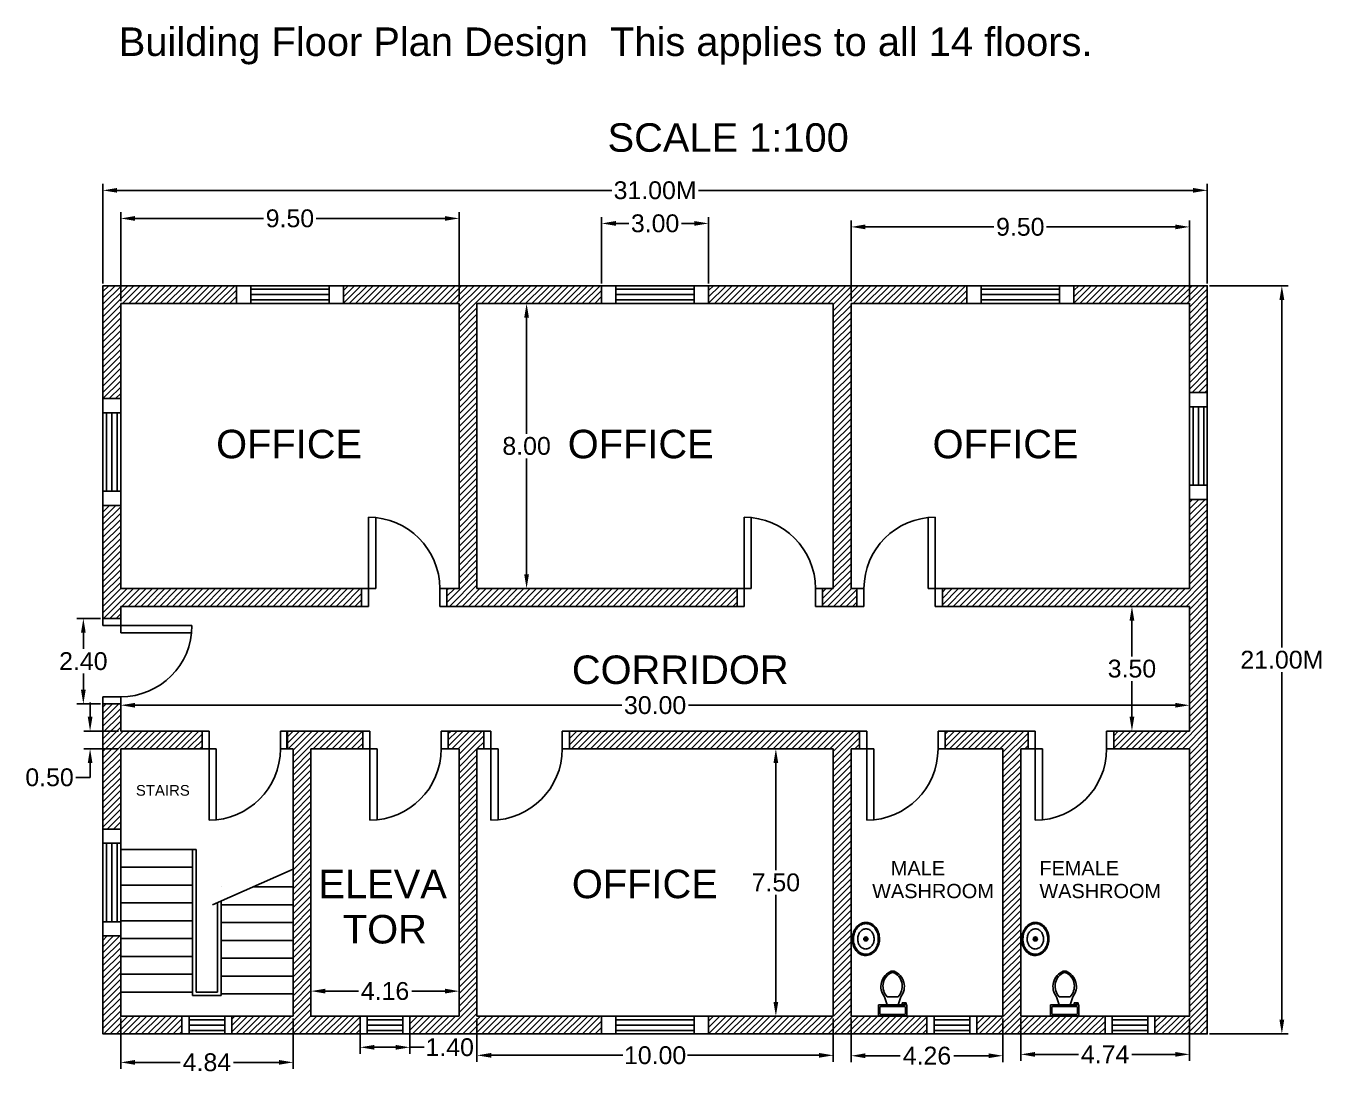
# Model space of a CAD drawing. Header units: inches. Extents: x 7.2 to 91, y 10.7 to 72.7.
# Drawn here: x 7.17 to 43.55, y 43.27 to 72.68 of the extents above; entities that cross this region are included whole.
import ezdxf

# ---------------------------------------------------------------- set-up
doc = ezdxf.new("R2010")
doc.units = ezdxf.units.IN
doc.header["$MEASUREMENT"] = 0
for name, color, linetype in [('BLOCK', 2, 'Continuous'), ('DIMENSIONS', 1, 'Continuous'), ('DOORS', 4, 'Continuous'), ('HATCH', 3, 'Continuous'), ('STAIRCASE', 5, 'Continuous'), ('TEXT', 7, 'Continuous'), ('WINDOWS', 6, 'Continuous')]:
    doc.layers.add(name, color=color, linetype=linetype)
doc.styles.get("Standard").update_dxf_attribs({"font": 'arial.ttf'})
doc.dimstyles.new('floorplan', dxfattribs={"dimtxt": 0.5, "dimasz": 0.4, "dimexe": 0.18, "dimexo": 0.0625, "dimgap": 0.09, "dimtad": 0, "dimtih": 1, "dimtoh": 1, "dimzin": 0, "dimdsep": 46, "dimtxsty": 'Standard', "dimcen": 0.09, "dimadec": 0, "dimazin": 0, "dimtfac": 1, "dimtofl": 0, "dimtmove": 0, "dimatfit": 3, "dimfxl": 1, "dimtolj": 1, "dimtzin": 0, "dimarcsym": 0})
pattern_1 = [(45, (5.00341, 43.04565), (-0.08838835, 0.08838835), [])]

# ---------------------------------------------------------------- blocks, each defined once
blk = doc.blocks.new('door')
at = {"layer": 'DOORS'}
for p, q in [((0.2, 0.5), (0.2, 2.5)), ((0.4, 2.49), (0.4, 0.5)), ((0, 0), (0, 0.5)), ((0, 0.5), (0.2, 0.5)), ((0.2, 0.5), (0.2, 0)), ((0.2, 0.5), (0.4, 0.5)), ((2.2, 0.5), (2.2, 0)), ((2.4, 0.5), (2.2, 0.5)), ((2.4, 0), (2.4, 0.5)), ((0.2, 0), (0, 0)), ((2.2, 0), (2.4, 0))]:
    blk.add_line(p, q, dxfattribs=at)
blk.add_arc((0.2, 0.5), 2, 0, 90, dxfattribs=at)
blk = doc.blocks.new('window2')
at = {"layer": 'WINDOWS'}
for p, q in [((0, 0.5), (0, 0)), ((0.2, 0.5), (0, 0.5)), ((0.2, 0), (0.2, 0.5)), ((0.2, 0.5), (1.2, 0.5)), ((0.2, 0.4), (1.2, 0.4)), ((1.2, 0), (1.2, 0.5)), ((1.2, 0.5), (1.4, 0.5)), ((1.4, 0.5), (1.4, 0)), ((0, 0), (0.2, 0)), ((0.2, 0.25), (1.2, 0.25)), ((0.2, 0.1), (1.2, 0.1)), ((0.2, 0), (1.2, 0)), ((1.4, 0), (1.2, 0))]:
    blk.add_line(p, q, dxfattribs=at)
blk = doc.blocks.new('window1')
at = {"layer": 'WINDOWS'}
for p, q in [((0, 0.5), (0, 0)), ((0.4, 0.5), (0, 0.5)), ((0.4, 0), (0.4, 0.5)), ((0.4, 0.5), (2.6, 0.5)), ((0.4, 0.4), (2.6, 0.4)), ((2.6, 0.5), (2.6, 0)), ((2.6, 0.5), (3, 0.5)), ((3, 0.5), (3, 0)), ((0, 0), (0.4, 0)), ((0.4, 0.25), (2.6, 0.25)), ((0.4, 0.25), (0.4, 0.25)), ((2.6, 0.1), (0.4, 0.1)), ((2.6, 0), (0.4, 0)), ((3, 0), (2.6, 0))]:
    blk.add_line(p, q, dxfattribs=at)
blk = doc.blocks.new('Toilet - top')
for p, q in [((-10, -8.5), (-8, -8.5)), ((-10, -9.5), (-10, -8.5)), ((-7, -9.5), (-10, -9.5)), ((-8, -8.5), (-8, -8)), ((-7, -8), (-7, -9.5)), ((-4, -8), (-6, -14)), ((4, -8), (6, -14)), ((9.5, -6), (9.5, -2)), ((4, -14), (-4, -14))]:
    blk.add_line(p, q)
blk.add_lwpolyline([(10.5, -8), (10.5, 0), (-10.5, 0), (-10.5, -8)], close=True)
for points in [[(-9.5, -2), (-9.5, -6)], [(8.5, -1), (-8.5, -1)], [(-8.5, -7), (8.5, -7)]]:
    blk.add_lwpolyline(points)
for centre, radius, start, end in [((-8.62, -1.88), 0.884, 81.8699, 188.1301), ((-8.62, -6.12), 0.884, 171.8699, 278.1301), ((8.62, -1.88), 0.884, 351.8699, 98.1301), ((8.62, -6.12), 0.884, 261.8699, 8.1301), ((3.52, -21.58), 12.17, 141.46911, 247.97143), ((4.2, -21.82), 11.33, 136.36773, 238.94682), ((-3.52, -21.58), 12.17, 292.02843, 38.53071), ((-4.2, -21.82), 11.33, 301.05301, 43.63209), ((0, -27.88), 4, 245.73182, 294.26817), ((0, -29), 4, 254.86053, 285.13947)]:
    blk.add_arc(centre, radius, start, end)
blk = doc.blocks.new('Sink - Oval top')
for p, q in [((-1, 0), (1, 0)), ((0, 1), (0, -1))]:
    blk.add_line(p, q)
at = {"linetype": 'Continuous'}
for points in [[(-12.23, 0.39, 0.117634), (-11.46, -3.36, 0.104469), (-8.88, -6.8, 0.090016), (-5.08, -9.07, 0.08192), (-0.32, -10.02, 0.08192), (4.49, -9.38, 0.090016), (8.42, -7.36, 0.104469), (11.22, -4.09, 0.117634), (12.23, -0.39, 0.117634), (11.46, 3.36, 0.104469), (8.88, 6.8, 0.090016), (5.08, 9.07, 0.08192), (0.32, 10.02, 0.08192), (-4.49, 9.38, 0.090016), (-8.42, 7.36, 0.104469), (-11.22, 4.09, 0.117634)], [(-11.29, 0.16, 0.118622), (-10.52, -3.25, 0.104678), (-8.07, -6.36, 0.089562), (-4.54, -8.37, 0.081185), (-0.13, -9.15, 0.081185), (4.3, -8.49, 0.089562), (7.89, -6.58, 0.104678), (10.42, -3.55, 0.118622), (11.29, -0.16, 0.118622), (10.52, 3.25, 0.104678), (8.07, 6.36, 0.089562), (4.54, 8.37, 0.081185), (0.13, 9.15, 0.081185), (-4.3, 8.49, 0.089562), (-7.89, 6.58, 0.104678), (-10.42, 3.55, 0.118622)], [(-7.42, 0.08, 0.118283), (-6.91, -2.17, 0.104607), (-5.29, -4.21, 0.089718), (-2.97, -5.53, 0.081436), (-0.07, -6.04, 0.081436), (2.84, -5.59, 0.089718), (5.2, -4.33, 0.104607), (6.86, -2.32, 0.118283), (7.42, -0.08, 0.118283), (6.91, 2.17, 0.104607), (5.29, 4.21, 0.089718), (2.97, 5.53, 0.081436), (0.07, 6.04, 0.081436), (-2.84, 5.59, 0.089718), (-5.2, 4.33, 0.104607), (-6.86, 2.32, 0.118283)]]:
    blk.add_lwpolyline(points, format="xyb", close=True, dxfattribs=at)
for radius in [1.5, 1]:
    blk.add_circle((0, 0), radius)
blk = doc.blocks.new('sink')
at = {"layer": 'BLOCK', "xscale": 0.0254, "yscale": 0.0254, "zscale": 0.0254}
blk.add_blockref('Sink - Oval top', (0.308, -0.012), dxfattribs=at)
blk = doc.blocks.new('*D25')
at = {"layer": 'Defpoints', "color": 0}
for p in [(40.329, 68.067), (9.329, 65.392), (40.329, 65.392)]:
    blk.add_point(p, dxfattribs=at)
at = {"layer": 'DIMENSIONS', "color": 0, "lineweight": -2, "transparency": 16777216}
for p, q in [((9.329, 65.454), (9.329, 68.247)), ((9.729, 68.067), (23.615, 68.067)), ((39.929, 68.067), (26.043, 68.067)), ((40.329, 65.454), (40.329, 68.247))]:
    blk.add_line(p, q, dxfattribs=at)
at = {"layer": 'DIMENSIONS', "color": 0, "transparency": 16777216}
for points in [[(9.729, 68.134), (9.729, 68.001), (9.329, 68.067)], [(39.929, 68.134), (39.929, 68.001), (40.329, 68.067)]]:
    blk.add_solid(points, dxfattribs=at)
at = {"layer": 'DIMENSIONS', "color": 0, "transparency": 16777216, "insert": (24.829, 68.067), "char_height": 0.5, "attachment_point": 5}
blk.add_mtext('\\A1;31.00M', dxfattribs=at)
blk = doc.blocks.new('*D26')
at = {"layer": 'Defpoints', "color": 0}
for p in [(40.329, 65.392), (40.329, 44.392), (42.421, 44.392)]:
    blk.add_point(p, dxfattribs=at)
at = {"layer": 'DIMENSIONS', "color": 0, "lineweight": -2, "transparency": 16777216}
for p, q in [((40.392, 65.392), (42.601, 65.392)), ((42.421, 64.992), (42.421, 55.237)), ((42.421, 44.792), (42.421, 54.546)), ((40.392, 44.392), (42.601, 44.392))]:
    blk.add_line(p, q, dxfattribs=at)
at = {"layer": 'DIMENSIONS', "color": 0, "transparency": 16777216}
for points in [[(42.354, 64.992), (42.488, 64.992), (42.421, 65.392)], [(42.354, 44.792), (42.488, 44.792), (42.421, 44.392)]]:
    blk.add_solid(points, dxfattribs=at)
at = {"layer": 'DIMENSIONS', "color": 0, "transparency": 16777216, "insert": (42.421, 54.892), "char_height": 0.5, "attachment_point": 5}
blk.add_mtext('\\A1;21.00M', dxfattribs=at)
blk = doc.blocks.new('*D27')
at = {"layer": 'Defpoints', "color": 0}
for p in [(19.329, 67.279), (9.829, 64.892), (19.329, 64.892)]:
    blk.add_point(p, dxfattribs=at)
at = {"layer": 'DIMENSIONS', "color": 0, "lineweight": -2, "transparency": 16777216}
for p, q in [((9.829, 64.954), (9.829, 67.459)), ((19.329, 64.954), (19.329, 67.459)), ((10.229, 67.279), (13.841, 67.279)), ((18.929, 67.279), (15.318, 67.279))]:
    blk.add_line(p, q, dxfattribs=at)
at = {"layer": 'DIMENSIONS', "color": 0, "transparency": 16777216}
for points in [[(10.229, 67.345), (10.229, 67.212), (9.829, 67.279)], [(18.929, 67.345), (18.929, 67.212), (19.329, 67.279)]]:
    blk.add_solid(points, dxfattribs=at)
at = {"layer": 'DIMENSIONS', "color": 0, "transparency": 16777216, "insert": (14.579, 67.279), "char_height": 0.5, "attachment_point": 5}
blk.add_mtext('\\A1;9.50', dxfattribs=at)
blk = doc.blocks.new('*D28')
at = {"layer": 'Defpoints', "color": 0}
for p in [(26.329, 67.139), (23.329, 65.392), (26.329, 65.392)]:
    blk.add_point(p, dxfattribs=at)
at = {"layer": 'DIMENSIONS', "color": 0, "lineweight": -2, "transparency": 16777216}
for p, q in [((23.329, 65.454), (23.329, 67.319)), ((26.329, 65.454), (26.329, 67.319)), ((23.729, 67.139), (24.091, 67.139)), ((25.929, 67.139), (25.568, 67.139))]:
    blk.add_line(p, q, dxfattribs=at)
at = {"layer": 'DIMENSIONS', "color": 0, "transparency": 16777216}
for points in [[(23.729, 67.206), (23.729, 67.072), (23.329, 67.139)], [(25.929, 67.206), (25.929, 67.072), (26.329, 67.139)]]:
    blk.add_solid(points, dxfattribs=at)
at = {"layer": 'DIMENSIONS', "color": 0, "transparency": 16777216, "insert": (24.829, 67.139), "char_height": 0.5, "attachment_point": 5}
blk.add_mtext('\\A1;3.00', dxfattribs=at)
blk = doc.blocks.new('*D29')
at = {"layer": 'Defpoints', "color": 0}
for p in [(9.329, 56.052), (8.781, 53.652), (9.329, 53.652)]:
    blk.add_point(p, dxfattribs=at)
at = {"layer": 'DIMENSIONS', "color": 0, "lineweight": -2, "transparency": 16777216}
for p, q in [((9.267, 56.052), (8.601, 56.052)), ((8.781, 55.652), (8.781, 55.197)), ((8.781, 54.052), (8.781, 54.507)), ((9.267, 53.652), (8.601, 53.652))]:
    blk.add_line(p, q, dxfattribs=at)
at = {"layer": 'DIMENSIONS', "color": 0, "transparency": 16777216}
for points in [[(8.714, 55.652), (8.847, 55.652), (8.781, 56.052)], [(8.714, 54.052), (8.847, 54.052), (8.781, 53.652)]]:
    blk.add_solid(points, dxfattribs=at)
at = {"layer": 'DIMENSIONS', "color": 0, "transparency": 16777216, "insert": (8.781, 54.852), "char_height": 0.5, "attachment_point": 5}
blk.add_mtext('\\A1;2.40', dxfattribs=at)
blk = doc.blocks.new('*D30')
at = {"layer": 'Defpoints', "color": 0}
for p in [(39.829, 56.392), (38.213, 52.892), (39.829, 52.892)]:
    blk.add_point(p, dxfattribs=at)
at = {"layer": 'DIMENSIONS', "color": 0, "lineweight": -2, "transparency": 16777216}
for p, q in [((39.767, 56.392), (38.033, 56.392)), ((38.213, 55.992), (38.213, 54.987)), ((38.213, 53.292), (38.213, 54.296)), ((39.767, 52.892), (38.033, 52.892))]:
    blk.add_line(p, q, dxfattribs=at)
at = {"layer": 'DIMENSIONS', "color": 0, "transparency": 16777216}
for points in [[(38.147, 55.992), (38.28, 55.992), (38.213, 56.392)], [(38.147, 53.292), (38.28, 53.292), (38.213, 52.892)]]:
    blk.add_solid(points, dxfattribs=at)
at = {"layer": 'DIMENSIONS', "color": 0, "transparency": 16777216, "insert": (38.213, 54.642), "char_height": 0.5, "attachment_point": 5}
blk.add_mtext('\\A1;3.50', dxfattribs=at)
blk = doc.blocks.new('*D31')
at = {"layer": 'Defpoints', "color": 0}
for p in [(16.549, 44.892), (17.949, 44.892), (17.949, 44.017)]:
    blk.add_point(p, dxfattribs=at)
at = {"layer": 'DIMENSIONS', "color": 0, "lineweight": -2, "transparency": 16777216}
for p, q in [((16.549, 44.829), (16.549, 43.837)), ((17.949, 44.829), (17.949, 43.837)), ((16.949, 44.017), (17.549, 44.017)), ((17.949, 44.017), (18.349, 44.017))]:
    blk.add_line(p, q, dxfattribs=at)
at = {"layer": 'DIMENSIONS', "color": 0, "transparency": 16777216}
for points in [[(16.949, 44.083), (16.949, 43.95), (16.549, 44.017)], [(17.549, 44.083), (17.549, 43.95), (17.949, 44.017)]]:
    blk.add_solid(points, dxfattribs=at)
at = {"layer": 'DIMENSIONS', "color": 0, "transparency": 16777216, "insert": (19.064, 44.017), "char_height": 0.5, "attachment_point": 5}
blk.add_mtext('\\A1;1.40', dxfattribs=at)
blk = doc.blocks.new('*D32')
at = {"layer": 'Defpoints', "color": 0}
for p in [(19.829, 44.892), (29.829, 44.892), (29.829, 43.792)]:
    blk.add_point(p, dxfattribs=at)
at = {"layer": 'DIMENSIONS', "color": 0, "lineweight": -2, "transparency": 16777216}
for p, q in [((19.829, 44.829), (19.829, 43.612)), ((29.829, 44.829), (29.829, 43.612)), ((20.229, 43.792), (23.92, 43.792)), ((29.429, 43.792), (25.739, 43.792))]:
    blk.add_line(p, q, dxfattribs=at)
at = {"layer": 'DIMENSIONS', "color": 0, "transparency": 16777216}
for points in [[(20.229, 43.858), (20.229, 43.725), (19.829, 43.792)], [(29.429, 43.858), (29.429, 43.725), (29.829, 43.792)]]:
    blk.add_solid(points, dxfattribs=at)
at = {"layer": 'DIMENSIONS', "color": 0, "transparency": 16777216, "insert": (24.829, 43.792), "char_height": 0.5, "attachment_point": 5}
blk.add_mtext('\\A1;10.00', dxfattribs=at)
blk = doc.blocks.new('*D33')
at = {"layer": 'Defpoints', "color": 0}
for p in [(29.829, 52.392), (28.218, 44.892), (29.829, 44.892)]:
    blk.add_point(p, dxfattribs=at)
at = {"layer": 'DIMENSIONS', "color": 0, "lineweight": -2, "transparency": 16777216}
for p, q in [((29.767, 52.392), (28.038, 52.392)), ((28.218, 51.992), (28.218, 48.987)), ((28.218, 45.292), (28.218, 48.296)), ((29.767, 44.892), (28.038, 44.892))]:
    blk.add_line(p, q, dxfattribs=at)
at = {"layer": 'DIMENSIONS', "color": 0, "transparency": 16777216}
for points in [[(28.151, 51.992), (28.285, 51.992), (28.218, 52.392)], [(28.151, 45.292), (28.285, 45.292), (28.218, 44.892)]]:
    blk.add_solid(points, dxfattribs=at)
at = {"layer": 'DIMENSIONS', "color": 0, "transparency": 16777216, "insert": (28.218, 48.642), "char_height": 0.5, "attachment_point": 5}
blk.add_mtext('\\A1;7.50', dxfattribs=at)
blk = doc.blocks.new('*D34')
at = {"layer": 'Defpoints', "color": 0}
for p in [(19.829, 64.892), (19.829, 56.892), (21.222, 56.892)]:
    blk.add_point(p, dxfattribs=at)
at = {"layer": 'DIMENSIONS', "color": 0, "lineweight": -2, "transparency": 16777216}
for p, q in [((19.892, 64.892), (21.402, 64.892)), ((21.222, 64.492), (21.222, 61.237)), ((21.222, 57.292), (21.222, 60.546)), ((19.892, 56.892), (21.402, 56.892))]:
    blk.add_line(p, q, dxfattribs=at)
at = {"layer": 'DIMENSIONS', "color": 0, "transparency": 16777216}
for points in [[(21.155, 64.492), (21.288, 64.492), (21.222, 64.892)], [(21.155, 57.292), (21.288, 57.292), (21.222, 56.892)]]:
    blk.add_solid(points, dxfattribs=at)
at = {"layer": 'DIMENSIONS', "color": 0, "transparency": 16777216, "insert": (21.222, 60.892), "char_height": 0.5, "attachment_point": 5}
blk.add_mtext('\\A1;8.00', dxfattribs=at)
blk = doc.blocks.new('*D35')
at = {"layer": 'Defpoints', "color": 0}
for p in [(9.829, 44.892), (14.669, 44.892), (14.669, 43.594)]:
    blk.add_point(p, dxfattribs=at)
at = {"layer": 'DIMENSIONS', "color": 0, "lineweight": -2, "transparency": 16777216}
for p, q in [((9.829, 44.829), (9.829, 43.414)), ((14.669, 44.829), (14.669, 43.414)), ((10.229, 43.594), (11.501, 43.594)), ((14.269, 43.594), (12.998, 43.594))]:
    blk.add_line(p, q, dxfattribs=at)
at = {"layer": 'DIMENSIONS', "color": 0, "transparency": 16777216}
for points in [[(10.229, 43.661), (10.229, 43.527), (9.829, 43.594)], [(14.269, 43.661), (14.269, 43.527), (14.669, 43.594)]]:
    blk.add_solid(points, dxfattribs=at)
at = {"layer": 'DIMENSIONS', "color": 0, "transparency": 16777216, "insert": (12.249, 43.594), "char_height": 0.5, "attachment_point": 5}
blk.add_mtext('\\A1;4.84', dxfattribs=at)
blk = doc.blocks.new('*D36')
at = {"layer": 'Defpoints', "color": 0}
for p in [(19.329, 45.594), (15.169, 44.892), (19.329, 44.892)]:
    blk.add_point(p, dxfattribs=at)
at = {"layer": 'DIMENSIONS', "color": 0, "lineweight": -2, "transparency": 16777216}
for p, q in [((15.169, 44.954), (15.169, 45.774)), ((15.569, 45.594), (16.5, 45.594)), ((18.929, 45.594), (17.999, 45.594)), ((19.329, 44.954), (19.329, 45.774))]:
    blk.add_line(p, q, dxfattribs=at)
at = {"layer": 'DIMENSIONS', "color": 0, "transparency": 16777216}
for points in [[(15.569, 45.661), (15.569, 45.527), (15.169, 45.594)], [(18.929, 45.661), (18.929, 45.527), (19.329, 45.594)]]:
    blk.add_solid(points, dxfattribs=at)
at = {"layer": 'DIMENSIONS', "color": 0, "transparency": 16777216, "insert": (17.249, 45.594), "char_height": 0.5, "attachment_point": 5}
blk.add_mtext('\\A1;4.16', dxfattribs=at)
blk = doc.blocks.new('*D37')
at = {"layer": 'Defpoints', "color": 0}
for p in [(30.329, 44.892), (34.591, 44.892), (34.591, 43.78)]:
    blk.add_point(p, dxfattribs=at)
at = {"layer": 'DIMENSIONS', "color": 0, "lineweight": -2, "transparency": 16777216}
for p, q in [((30.329, 44.829), (30.329, 43.6)), ((34.591, 44.829), (34.591, 43.6)), ((30.729, 43.78), (31.711, 43.78)), ((34.191, 43.78), (33.21, 43.78))]:
    blk.add_line(p, q, dxfattribs=at)
at = {"layer": 'DIMENSIONS', "color": 0, "transparency": 16777216}
for points in [[(30.729, 43.847), (30.729, 43.714), (30.329, 43.78)], [(34.191, 43.847), (34.191, 43.714), (34.591, 43.78)]]:
    blk.add_solid(points, dxfattribs=at)
at = {"layer": 'DIMENSIONS', "color": 0, "transparency": 16777216, "insert": (32.46, 43.78), "char_height": 0.5, "attachment_point": 5}
blk.add_mtext('\\A1;4.26', dxfattribs=at)
blk = doc.blocks.new('*D38')
at = {"layer": 'Defpoints', "color": 0}
for p in [(35.091, 44.892), (39.829, 44.892), (39.829, 43.819)]:
    blk.add_point(p, dxfattribs=at)
at = {"layer": 'DIMENSIONS', "color": 0, "lineweight": -2, "transparency": 16777216}
for p, q in [((35.091, 44.829), (35.091, 43.639)), ((39.829, 44.829), (39.829, 43.639)), ((35.491, 43.819), (36.712, 43.819)), ((39.429, 43.819), (38.209, 43.819))]:
    blk.add_line(p, q, dxfattribs=at)
at = {"layer": 'DIMENSIONS', "color": 0, "transparency": 16777216}
for points in [[(35.491, 43.885), (35.491, 43.752), (35.091, 43.819)], [(39.429, 43.885), (39.429, 43.752), (39.829, 43.819)]]:
    blk.add_solid(points, dxfattribs=at)
at = {"layer": 'DIMENSIONS', "color": 0, "transparency": 16777216, "insert": (37.46, 43.819), "char_height": 0.5, "attachment_point": 5}
blk.add_mtext('\\A1;4.74', dxfattribs=at)
blk = doc.blocks.new('*D39')
at = {"layer": 'Defpoints', "color": 0}
for p in [(9.829, 52.892), (8.97, 52.392), (9.829, 52.392)]:
    blk.add_point(p, dxfattribs=at)
at = {"layer": 'DIMENSIONS', "color": 0, "lineweight": -2, "transparency": 16777216}
for p, q in [((8.97, 53.292), (8.97, 53.692)), ((9.767, 52.892), (8.79, 52.892)), ((9.767, 52.392), (8.79, 52.392)), ((8.97, 51.992), (8.97, 51.592)), ((8.97, 51.592), (8.57, 51.592))]:
    blk.add_line(p, q, dxfattribs=at)
at = {"layer": 'DIMENSIONS', "color": 0, "transparency": 16777216}
for points in [[(8.904, 53.292), (9.037, 53.292), (8.97, 52.892)], [(8.904, 51.992), (9.037, 51.992), (8.97, 52.392)]]:
    blk.add_solid(points, dxfattribs=at)
at = {"layer": 'DIMENSIONS', "color": 0, "transparency": 16777216, "insert": (7.832, 51.592), "char_height": 0.5, "attachment_point": 5}
blk.add_mtext('\\A1;0.50', dxfattribs=at)
blk = doc.blocks.new('*D40')
at = {"layer": 'Defpoints', "color": 0}
for p in [(39.829, 67.041), (30.329, 64.892), (39.829, 64.892)]:
    blk.add_point(p, dxfattribs=at)
at = {"layer": 'DIMENSIONS', "color": 0, "lineweight": -2, "transparency": 16777216}
for p, q in [((30.329, 64.954), (30.329, 67.221)), ((30.729, 67.041), (34.341, 67.041)), ((39.429, 67.041), (35.818, 67.041)), ((39.829, 64.954), (39.829, 67.221))]:
    blk.add_line(p, q, dxfattribs=at)
at = {"layer": 'DIMENSIONS', "color": 0, "transparency": 16777216}
for points in [[(30.729, 67.108), (30.729, 66.974), (30.329, 67.041)], [(39.429, 67.108), (39.429, 66.974), (39.829, 67.041)]]:
    blk.add_solid(points, dxfattribs=at)
at = {"layer": 'DIMENSIONS', "color": 0, "transparency": 16777216, "insert": (35.079, 67.041), "char_height": 0.5, "attachment_point": 5}
blk.add_mtext('\\A1;9.50', dxfattribs=at)
blk = doc.blocks.new('*D41')
at = {"layer": 'Defpoints', "color": 0}
for p in [(39.829, 53.617), (9.829, 52.892), (39.829, 52.892)]:
    blk.add_point(p, dxfattribs=at)
at = {"layer": 'DIMENSIONS', "color": 0, "lineweight": -2, "transparency": 16777216}
for p, q in [((9.829, 52.954), (9.829, 53.797)), ((10.229, 53.617), (23.897, 53.617)), ((39.429, 53.617), (25.762, 53.617)), ((39.829, 52.954), (39.829, 53.797))]:
    blk.add_line(p, q, dxfattribs=at)
at = {"layer": 'DIMENSIONS', "color": 0, "transparency": 16777216}
for points in [[(10.229, 53.683), (10.229, 53.55), (9.829, 53.617)], [(39.429, 53.683), (39.429, 53.55), (39.829, 53.617)]]:
    blk.add_solid(points, dxfattribs=at)
at = {"layer": 'DIMENSIONS', "color": 0, "transparency": 16777216, "insert": (24.829, 53.617), "char_height": 0.5, "attachment_point": 5}
blk.add_mtext('\\A1;30.00', dxfattribs=at)

msp = doc.modelspace()

# ---------------------------------------------------------------- hatches: boundary and pattern name
at = {"layer": 'HATCH'}
h = msp.add_hatch(dxfattribs=at)
h.set_pattern_fill('ANSI31', color=256)
h.set_pattern_definition(pattern_1)
h.paths.add_polyline_path([(9.329, 65.392), (9.329, 62.222), (9.829, 62.222), (9.829, 64.892), (13.079, 64.892), (13.079, 65.392)])
h.paths.add_polyline_path([(16.079, 65.392), (16.079, 64.892), (19.329, 64.892), (19.329, 56.892), (18.986, 56.892), (18.986, 56.392), (27.13, 56.392), (27.13, 56.892), (19.829, 56.892), (19.829, 64.892), (23.329, 64.892), (23.329, 65.392)])
h.paths.add_polyline_path([(29.829, 64.892), (29.829, 56.892), (29.53, 56.892), (29.53, 56.392), (29.992, 56.392), (30.492, 56.392), (30.492, 56.892), (30.329, 56.892), (30.329, 64.892), (33.579, 64.892), (33.579, 65.392), (26.329, 65.392), (26.329, 64.892)])
h.paths.add_polyline_path([(39.829, 64.892), (39.829, 62.392), (40.329, 62.392), (40.329, 65.392), (36.579, 65.392), (36.579, 64.892)])
h.paths.add_polyline_path([(19.829, 52.392), (20.023, 52.392), (20.023, 52.892), (19.025, 52.892), (19.025, 52.392), (19.329, 52.392), (19.329, 44.892), (17.949, 44.892), (17.949, 44.392), (23.329, 44.392), (23.329, 44.892), (19.829, 44.892)])
h.paths.add_polyline_path([(14.669, 44.892), (12.949, 44.892), (12.949, 44.392), (16.549, 44.392), (16.549, 44.892), (15.169, 44.892), (15.169, 52.392), (16.625, 52.392), (16.625, 52.892), (14.512, 52.892), (14.512, 52.392), (14.669, 52.392)])
h.paths.add_polyline_path([(9.829, 52.392), (12.112, 52.392), (12.112, 52.892), (9.829, 52.892), (9.829, 53.652), (9.329, 53.652), (9.329, 50.142), (9.829, 50.142)])
h.paths.add_polyline_path([(9.329, 56.052), (9.829, 56.052), (9.829, 56.392), (16.586, 56.392), (16.586, 56.892), (9.829, 56.892), (9.829, 59.222), (9.329, 59.222)])
h.paths.add_polyline_path([(9.829, 47.142), (9.329, 47.142), (9.329, 44.392), (11.549, 44.392), (11.549, 44.892), (9.829, 44.892)])
h = msp.add_hatch(dxfattribs=at)
h.set_pattern_fill('ANSI31', color=256)
h.set_pattern_definition(pattern_1)
h.paths.add_polyline_path([(34.591, 44.892), (33.86, 44.892), (33.86, 44.392), (36.76, 44.392), (37.46, 44.392), (37.46, 44.642), (37.46, 44.892), (36.76, 44.892), (35.091, 44.892), (35.091, 52.392), (35.301, 52.392), (35.301, 52.892), (32.97, 52.892), (32.97, 52.392), (34.591, 52.392)], flags=17)
h.paths.add_polyline_path([(30.329, 52.392), (30.57, 52.392), (30.57, 52.892), (22.423, 52.892), (22.423, 52.392), (29.829, 52.392), (29.829, 44.892), (26.329, 44.892), (26.329, 44.392), (31.76, 44.392), (32.46, 44.392), (32.46, 44.892), (31.76, 44.892), (30.329, 44.892)])
h.paths.add_polyline_path([(32.892, 56.892), (32.892, 56.392), (39.829, 56.392), (39.829, 52.892), (37.701, 52.892), (37.701, 52.392), (39.829, 52.392), (39.829, 50.142), (39.829, 47.142), (39.829, 44.892), (38.86, 44.892), (38.86, 44.392), (40.329, 44.392), (40.329, 47.142), (40.329, 50.142), (40.329, 59.392), (39.829, 59.392), (39.829, 56.892)])

# ---------------------------------------------------------------- linework, layer by layer
for p, q in [((13.079, 64.892), (13.079, 65.392)), ((16.079, 64.892), (16.079, 65.392)), ((23.329, 64.892), (23.329, 65.392)), ((26.329, 64.892), (26.329, 65.392)), ((33.579, 64.892), (33.579, 65.392)), ((33.579, 64.892), (33.579, 65.392)), ((36.579, 64.892), (36.579, 65.392)), ((9.829, 64.892), (13.079, 64.892)), ((9.829, 64.892), (9.829, 62.222)), ((16.079, 64.892), (19.329, 64.892)), ((19.329, 64.892), (19.329, 56.892)), ((19.829, 64.892), (23.329, 64.892)), ((23.329, 64.892), (19.829, 64.892)), ((19.829, 64.892), (19.829, 56.892)), ((26.329, 64.892), (29.829, 64.892)), ((29.829, 64.892), (26.329, 64.892)), ((29.829, 64.892), (29.829, 56.892)), ((29.829, 56.892), (29.829, 64.892)), ((30.329, 64.892), (33.579, 64.892)), ((33.579, 64.892), (30.329, 64.892)), ((30.329, 56.892), (30.329, 64.892)), ((36.579, 64.892), (39.829, 64.892)), ((39.829, 64.892), (36.579, 64.892)), ((9.329, 62.222), (9.829, 62.222)), ((39.829, 62.392), (40.329, 62.392)), ((39.829, 59.392), (40.329, 59.392)), ((9.329, 59.222), (9.829, 59.222)), ((9.829, 59.222), (9.829, 56.892)), ((9.829, 56.892), (16.586, 56.892)), ((16.586, 56.892), (16.586, 56.392)), ((18.986, 56.892), (19.329, 56.892)), ((19.329, 56.892), (18.986, 56.892)), ((18.986, 56.892), (18.986, 56.392)), ((19.829, 56.892), (27.13, 56.892)), ((27.13, 56.392), (27.13, 56.892)), ((29.53, 56.892), (29.829, 56.892)), ((29.53, 56.392), (29.53, 56.892)), ((30.329, 56.892), (30.492, 56.892)), ((30.492, 56.392), (30.492, 56.892)), ((32.892, 56.892), (39.829, 56.892)), ((32.892, 56.392), (32.892, 56.892)), ((9.829, 56.392), (9.829, 56.052)), ((9.829, 56.052), (9.829, 56.392)), ((9.829, 56.392), (16.586, 56.392)), ((9.829, 56.392), (9.829, 56.052)), ((18.986, 56.392), (27.13, 56.392)), ((29.53, 56.392), (30.492, 56.392)), ((29.992, 56.392), (29.53, 56.392)), ((30.492, 56.392), (29.992, 56.392)), ((29.992, 56.392), (30.492, 56.392)), ((32.892, 56.392), (39.829, 56.392)), ((39.829, 56.392), (32.892, 56.392)), ((9.829, 56.052), (9.329, 56.052)), ((9.829, 53.652), (9.329, 53.652)), ((9.829, 53.652), (9.829, 52.892)), ((9.829, 52.892), (9.829, 53.652)), ((9.829, 52.892), (12.112, 52.892)), ((12.112, 52.892), (9.829, 52.892)), ((9.829, 52.892), (12.112, 52.892)), ((12.112, 52.392), (12.112, 52.892)), ((14.489, 52.892), (16.625, 52.892)), ((16.625, 52.892), (14.489, 52.892)), ((14.489, 52.892), (15.169, 52.892)), ((14.489, 52.392), (14.489, 52.892)), ((14.512, 52.392), (14.512, 52.892)), ((16.625, 52.392), (16.625, 52.892)), ((19.025, 52.892), (20.023, 52.892)), ((20.023, 52.892), (19.025, 52.892)), ((19.025, 52.392), (19.025, 52.892)), ((20.023, 52.392), (20.023, 52.892)), ((22.423, 52.892), (30.57, 52.892)), ((30.57, 52.892), (22.423, 52.892)), ((22.423, 52.392), (22.423, 52.892)), ((30.57, 52.392), (30.57, 52.892)), ((32.97, 52.892), (35.301, 52.892)), ((35.301, 52.892), (32.97, 52.892)), ((32.97, 52.392), (32.97, 52.892)), ((35.301, 52.392), (35.301, 52.892)), ((37.701, 52.892), (39.829, 52.892)), ((39.829, 52.892), (37.701, 52.892)), ((37.701, 52.392), (37.701, 52.892)), ((12.112, 52.392), (9.829, 52.392)), ((14.669, 52.392), (14.489, 52.392)), ((14.669, 52.392), (14.489, 52.392)), ((14.669, 52.392), (14.669, 44.892)), ((16.625, 52.392), (15.169, 52.392)), ((15.169, 52.392), (15.169, 44.892)), ((19.329, 52.392), (19.025, 52.392)), ((19.329, 52.392), (19.025, 52.392)), ((19.329, 52.392), (19.329, 44.892)), ((19.829, 52.392), (19.829, 44.892)), ((20.023, 52.392), (19.829, 52.392)), ((29.829, 52.392), (22.423, 52.392)), ((29.829, 52.392), (29.829, 44.892)), ((29.829, 44.892), (29.829, 52.392)), ((30.329, 44.892), (30.329, 52.392)), ((30.57, 52.392), (30.329, 52.392)), ((30.329, 52.392), (30.57, 52.392)), ((30.329, 52.392), (30.57, 52.392)), ((34.591, 52.392), (32.97, 52.392)), ((32.97, 52.392), (34.591, 52.392)), ((34.591, 52.392), (34.591, 44.892)), ((35.301, 52.392), (35.091, 52.392)), ((35.091, 52.392), (35.091, 44.892)), ((39.829, 52.392), (37.701, 52.392)), ((9.829, 50.142), (9.329, 50.142)), ((39.829, 50.142), (39.829, 47.142)), ((40.329, 50.142), (40.329, 47.142)), ((9.829, 47.142), (9.329, 47.142)), ((11.549, 44.892), (11.549, 44.392)), ((12.949, 44.892), (12.949, 44.392)), ((16.549, 44.892), (16.549, 44.392)), ((17.949, 44.892), (17.949, 44.392)), ((23.329, 44.892), (23.329, 44.392)), ((26.329, 44.892), (26.329, 44.392)), ((26.329, 44.892), (26.329, 44.392)), ((31.76, 44.892), (32.46, 44.892)), ((36.76, 44.892), (37.46, 44.892)), ((31.76, 44.392), (32.46, 44.392)), ((36.76, 44.392), (37.46, 44.392))]:
    msp.add_line(p, q)
for points in [[(9.329, 62.222), (9.329, 65.392), (13.079, 65.392)], [(16.079, 65.392), (23.329, 65.392)], [(26.329, 65.392), (33.579, 65.392)], [(36.579, 65.392), (40.329, 65.392), (40.329, 62.392)], [(9.829, 64.892), (13.079, 64.892)], [(9.829, 62.222), (9.829, 64.892)], [(16.079, 64.892), (19.329, 64.892)], [(19.829, 64.892), (23.329, 64.892)], [(26.329, 64.892), (29.829, 64.892)], [(30.329, 64.892), (33.579, 64.892)], [(36.579, 64.892), (39.829, 64.892), (39.829, 62.392)], [(39.829, 59.392), (39.829, 56.892)], [(40.329, 59.392), (40.329, 50.142)], [(9.329, 56.052), (9.329, 59.222)], [(9.829, 56.892), (9.829, 59.222)], [(9.829, 56.052), (9.829, 56.392)], [(39.829, 56.392), (39.829, 52.892)], [(9.329, 50.142), (9.329, 53.652)], [(9.829, 52.892), (9.829, 53.652)], [(9.829, 50.142), (9.829, 52.392)], [(39.829, 52.392), (39.829, 50.142)], [(11.549, 44.392), (9.329, 44.392), (9.329, 47.142)], [(11.549, 44.892), (9.829, 44.892), (9.829, 47.142)], [(39.829, 47.142), (39.829, 44.892), (38.86, 44.892)], [(40.329, 47.142), (40.329, 44.392), (38.86, 44.392)], [(14.669, 44.892), (12.949, 44.892)], [(16.549, 44.892), (15.169, 44.892)], [(19.329, 44.892), (17.949, 44.892)], [(23.329, 44.892), (19.829, 44.892)], [(29.829, 44.892), (26.329, 44.892)], [(31.76, 44.892), (30.329, 44.892)], [(34.591, 44.892), (33.86, 44.892)], [(36.76, 44.892), (35.091, 44.892)], [(16.549, 44.392), (12.949, 44.392)], [(23.329, 44.392), (17.949, 44.392)], [(31.76, 44.392), (26.329, 44.392)], [(36.76, 44.392), (33.86, 44.392)]]:
    msp.add_lwpolyline(points)
at = {"layer": 'STAIRCASE'}
for p, q in [((14.673, 50.157), (14.669, 50.154)), ((11.849, 49.568), (9.829, 49.568)), ((11.849, 45.568), (11.849, 49.568)), ((11.849, 49.568), (11.949, 49.568)), ((11.949, 45.568), (11.949, 49.568)), ((11.949, 45.568), (11.949, 49.568)), ((11.849, 49.068), (9.829, 49.068)), ((14.669, 49.018), (12.41, 48.02)), ((11.849, 48.568), (9.829, 48.568)), ((12.649, 48.518), (12.649, 48.518)), ((13.538, 48.518), (14.669, 48.518)), ((11.849, 48.068), (9.829, 48.068)), ((12.549, 45.568), (12.549, 48.082)), ((12.649, 45.568), (12.649, 48.126)), ((12.649, 48.018), (14.669, 48.018)), ((11.849, 47.568), (9.829, 47.568)), ((12.649, 47.518), (14.669, 47.518)), ((11.849, 47.068), (9.829, 47.068)), ((12.649, 47.018), (14.669, 47.018)), ((11.849, 46.568), (9.829, 46.568)), ((12.649, 46.518), (14.669, 46.518)), ((11.849, 46.068), (9.829, 46.068)), ((12.649, 46.018), (14.669, 46.018)), ((11.849, 45.568), (9.829, 45.568)), ((11.849, 45.568), (11.849, 45.468)), ((11.949, 45.568), (12.549, 45.568)), ((12.649, 45.568), (12.648, 45.468)), ((12.649, 45.518), (14.669, 45.518)), ((11.849, 45.468), (11.949, 45.468)), ((11.949, 45.468), (12.549, 45.468)), ((12.648, 45.468), (12.549, 45.468))]:
    msp.add_line(p, q, dxfattribs=at)
at = {"layer": 'TEXT'}
for p, q in [((32.46, 44.892), (32.46, 44.392)), ((33.86, 44.392), (33.86, 44.892)), ((37.46, 44.892), (37.46, 44.392)), ((38.86, 44.392), (38.86, 44.892)), ((37.46, 44.642), (37.46, 44.392))]:
    msp.add_line(p, q, dxfattribs=at)

# ---------------------------------------------------------------- block references
at = {"layer": 'BLOCK'}
for name, p, xscale, yscale, zscale, rotation in [('sink', (30.763, 47.52), 1.5, 1.5, 1.5, 270), ('sink', (35.52, 47.52), 1.5, 1.5, 1.5, 270), ('Toilet - top', (31.496, 44.9), 0.03809999999999999, 0.03809999999999999, 0.03809999999999999, 180), ('Toilet - top', (36.326, 44.9), 0.03809999999999999, 0.03809999999999999, 0.03809999999999999, 180)]:
    msp.add_blockref(name, p, dxfattribs=dict(at, xscale=xscale, yscale=yscale, zscale=zscale, rotation=rotation))
at = {"layer": 'DOORS'}
for p in [(16.586, 56.392), (27.13, 56.392)]:
    msp.add_blockref('door', p, dxfattribs=at)
at = {"layer": 'DOORS', "xscale": -1}
msp.add_blockref('door', (32.892, 56.392), dxfattribs=at)
at = {"layer": 'DOORS', "rotation": 270}
msp.add_blockref('door', (9.329, 56.052), dxfattribs=at)
at = {"layer": 'DOORS', "xscale": -1, "rotation": 180}
for p in [(12.112, 52.892), (16.625, 52.892), (20.023, 52.892), (30.57, 52.892), (35.301, 52.892)]:
    msp.add_blockref('door', p, dxfattribs=at)
at = {"layer": 'HATCH'}
msp.add_blockref('window2', (32.46, 44.392), dxfattribs=at)
at = {"layer": 'HATCH', "xscale": -1, "rotation": 180}
msp.add_blockref('window2', (37.46, 44.892), dxfattribs=at)
at = {"layer": 'WINDOWS'}
for name, p in [('window1', (13.079, 64.892)), ('window1', (23.329, 64.892)), ('window1', (33.579, 64.892)), ('window2', (11.549, 44.392)), ('window2', (16.549, 44.392)), ('window1', (23.329, 44.392))]:
    msp.add_blockref(name, p, dxfattribs=at)
at = {"layer": 'WINDOWS', "rotation": 270}
for p in [(9.329, 62.222), (39.829, 62.392), (9.329, 50.142)]:
    msp.add_blockref('window1', p, dxfattribs=at)

# ---------------------------------------------------------------- texts
at = {"layer": 'TEXT'}
for s, height, p in [('Building Floor Plan Design  This applies to all 14 floors.', 0.8, (9.776, 71.839)), ('SCALE 1:100', 0.8, (23.495, 69.15)), ('OFFICE', 0.8, (12.508, 60.548)), ('OFFICE', 0.8, (22.377, 60.548)), ('OFFICE', 0.8, (32.617, 60.548)), ('CORRIDOR', 0.8, (22.492, 54.213)), ('STAIRS', 0.3, (10.256, 51.078)), ('MALE', 0.4, (31.446, 48.846)), ('FEMALE', 0.4, (35.616, 48.846)), ('ELEVA', 0.8, (15.381, 48.202)), ('OFFICE', 0.8, (22.492, 48.202)), ('WASHROOM', 0.4, (30.922, 48.203)), ('WASHROOM', 0.4, (35.616, 48.203)), ('TOR', 0.8, (16.065, 46.931))]:
    msp.add_text(s, height=height, dxfattribs=at).set_placement(p)

# ---------------------------------------------------------------- dimensions: what is measured, and where the dimension line sits
at = {"layer": 'DIMENSIONS'}
dim = msp.add_linear_dim(base=(40.329, 68.067), p1=(9.329, 65.392), p2=(40.329, 65.392), text='<>M', dimstyle='floorplan', dxfattribs=at)
dim.commit()
dim.dimension.update_dxf_attribs({"geometry": '*D25', "text_midpoint": (24.829, 68.067)})
for base, p1, p2, picture, middle in [((19.329, 67.279), (9.829, 64.892), (19.329, 64.892), '*D27', (14.579, 67.279)), ((26.329, 67.139), (23.329, 65.392), (26.329, 65.392), '*D28', (24.829, 67.139)), ((39.829, 67.041), (30.329, 64.892), (39.829, 64.892), '*D40', (35.079, 67.041)), ((39.829, 53.617), (9.829, 52.892), (39.829, 52.892), '*D41', (24.829, 53.617)), ((19.329, 45.594), (15.169, 44.892), (19.329, 44.892), '*D36', (17.249, 45.594)), ((14.669, 43.594), (9.829, 44.892), (14.669, 44.892), '*D35', (12.249, 43.594)), ((17.949, 44.017), (16.549, 44.892), (17.949, 44.892), '*D31', (19.064, 44.017)), ((29.829, 43.792), (19.829, 44.892), (29.829, 44.892), '*D32', (24.829, 43.792)), ((34.591, 43.78), (30.329, 44.892), (34.591, 44.892), '*D37', (32.46, 43.78)), ((39.829, 43.819), (35.091, 44.892), (39.829, 44.892), '*D38', (37.46, 43.819))]:
    dim = msp.add_linear_dim(base=base, p1=p1, p2=p2, dimstyle='floorplan', dxfattribs=at)
    dim.commit()
    dim.dimension.update_dxf_attribs({"geometry": picture, "text_midpoint": middle})
dim = msp.add_linear_dim(base=(42.421, 44.392), p1=(40.329, 65.392), p2=(40.329, 44.392), angle=90, text='<>M', dimstyle='floorplan', dxfattribs=at)
dim.commit()
dim.dimension.update_dxf_attribs({"geometry": '*D26', "text_midpoint": (42.421, 54.892)})
for base, p1, p2, picture, middle in [((21.222, 56.892), (19.829, 64.892), (19.829, 56.892), '*D34', (21.222, 60.892)), ((38.213, 52.892), (39.829, 56.392), (39.829, 52.892), '*D30', (38.213, 54.642)), ((8.781, 53.652), (9.329, 56.052), (9.329, 53.652), '*D29', (8.781, 54.852)), ((8.97, 52.392), (9.829, 52.892), (9.829, 52.392), '*D39', (7.832, 51.592)), ((28.218, 44.892), (29.829, 52.392), (29.829, 44.892), '*D33', (28.218, 48.642))]:
    dim = msp.add_linear_dim(base=base, p1=p1, p2=p2, angle=90, dimstyle='floorplan', dxfattribs=at)
    dim.commit()
    dim.dimension.update_dxf_attribs({"geometry": picture, "text_midpoint": middle})

doc.saveas('drawing.dxf')
